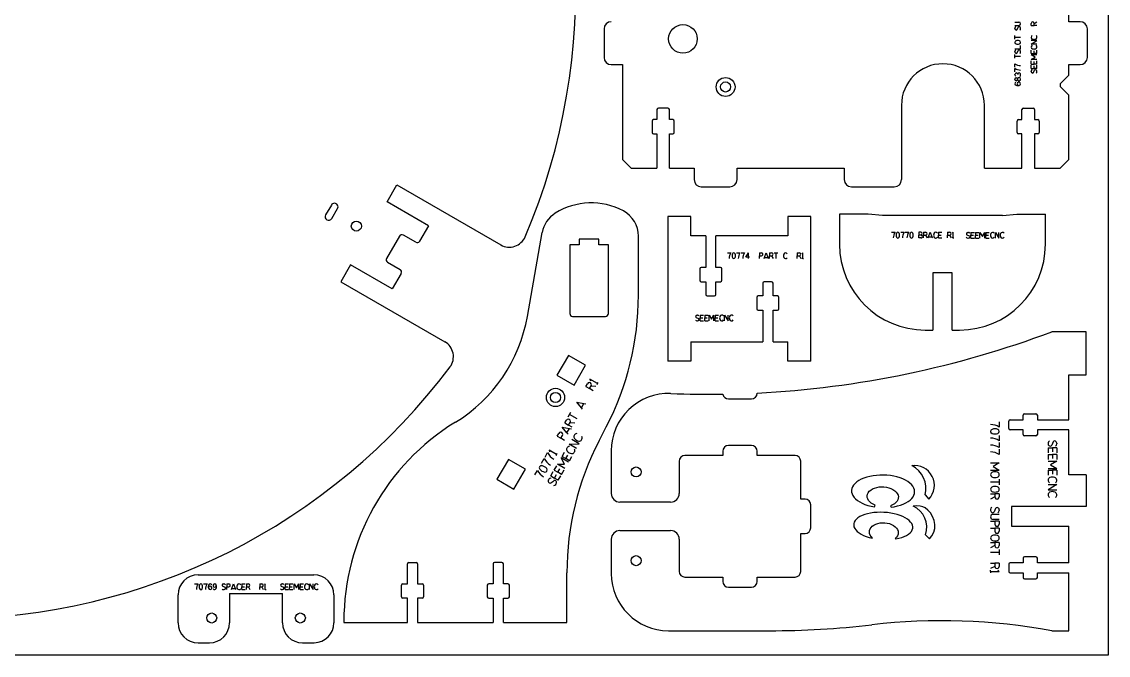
# Model space of a CAD drawing. Header units: inches. Extents: x -1316 to -504, y -366 to 91.
# Drawn here: x -883.6 to -503.7, y -366.4 to -145 of the extents above; entities that cross this region are included whole.
import ezdxf

# ---------------------------------------------------------------- set-up
doc = ezdxf.new("R2010")
doc.units = ezdxf.units.IN
doc.header["$MEASUREMENT"] = 0
doc.linetypes.add('Continuous2', pattern=[0])
for name, color, linetype in [('68368 Top Support Plate', 1, 'Continuous'), ('68377 TSlot Support', 1, 'Continuous'), ('EZStruder R1', 1, 'Continuous'), ('STOCK OUTLINE', 1, 'Continuous')]:
    doc.layers.add(name, color=color, linetype=linetype)

msp = doc.modelspace()

# ---------------------------------------------------------------- linework, layer by layer
at = {"layer": '68368 Top Support Plate', "color": 1, "linetype": 'Continuous2', "lineweight": -3, "true_color": 0xff0000}
for p, q in [((-755.83, -207.86), (-752.42, -201.96)), ((-752.42, -201.96), (-716.08, -222.94)), ((-741.32, -216.23), (-755.83, -207.86)), ((-741.32, -216.23), (-744.45, -221.65)), ((-751.51, -219.88), (-756.01, -227.67)), ((-745.81, -222.01), (-750.14, -219.51)), ((-768.58, -229.94), (-771.98, -235.84)), ((-754.07, -238.32), (-768.58, -229.94)), ((-755.64, -229.04), (-751.31, -231.54)), ((-750.95, -232.9), (-754.07, -238.32)), ((-771.98, -235.84), (-735.64, -256.82))]:
    msp.add_line(p, q, dxfattribs=at)
at = {"layer": '68368 Top Support Plate', "color": 5, "linetype": 'Continuous2', "lineweight": -3, "true_color": 0x0000ff}
for p, q in [((-775.32, -209.02), (-777.32, -212.48)), ((-775.15, -213.73), (-773.15, -210.27))]:
    msp.add_line(p, q, dxfattribs=at)
msp.add_circle((-766.58, -216.37), 1.77, dxfattribs=at)
at = {"layer": '68368 Top Support Plate', "color": 1, "linetype": 'Continuous2', "lineweight": -3, "true_color": 0xff0000}
for centre, radius, start, end in [((-909.86, -133.65), 220, 336.8597, 83.1403), ((-750.64, -220.38), 1, 60, 150), ((-713.08, -217.75), 6, 240, 336.8597), ((-745.31, -221.15), 1, 240, 330), ((-755.14, -228.17), 1, 150, 240), ((-751.81, -232.4), 1, 330, 60), ((-738.64, -262.02), 6, 323.1403, 60), ((-909.86, -133.65), 220, 216.8597, 323.1403)]:
    msp.add_arc(centre, radius, start, end, dxfattribs=at)
at = {"layer": '68368 Top Support Plate', "color": 5, "linetype": 'Continuous2', "lineweight": -3, "true_color": 0x0000ff}
for centre, start, end in [((-774.24, -209.64), 330, 150), ((-776.24, -213.11), 150, 330)]:
    msp.add_arc(centre, 1.25, start, end, dxfattribs=at)
at = {"layer": '68377 TSlot Support', "color": 1, "linetype": 'Continuous2', "lineweight": -3, "true_color": 0xff0000}
for p, q in [((-517.48, -144.95), (-517.48, -128.33)), ((-679.98, -147.45), (-679.98, -157.45)), ((-513.48, -144.95), (-517.48, -144.95)), ((-510.98, -157.45), (-510.98, -147.45)), ((-677.48, -159.95), (-673.48, -159.95)), ((-673.48, -159.95), (-673.48, -193.15)), ((-517.48, -163.62), (-517.48, -159.95)), ((-517.48, -159.95), (-513.48, -159.95)), ((-517.48, -163.62), (-520.48, -166.62)), ((-520.48, -166.62), (-520.48, -167.62)), ((-520.48, -167.62), (-517.48, -170.62)), ((-517.48, -193.15), (-517.48, -170.62)), ((-575.98, -174.15), (-575.98, -200.15)), ((-546.98, -196.15), (-546.98, -174.15)), ((-661.48, -175.65), (-661.48, -179.15)), ((-657.62, -175.15), (-660.98, -175.15)), ((-657.12, -179.15), (-657.12, -175.65)), ((-533.84, -179.15), (-533.84, -175.65)), ((-533.34, -175.15), (-529.98, -175.15)), ((-529.48, -175.65), (-529.48, -179.15)), ((-663.16, -179.65), (-663.16, -183.65)), ((-661.48, -179.15), (-662.66, -179.15)), ((-655.94, -179.15), (-657.12, -179.15)), ((-655.44, -183.65), (-655.44, -179.65)), ((-535.52, -183.65), (-535.52, -179.65)), ((-535.02, -179.15), (-533.84, -179.15)), ((-529.48, -179.15), (-528.3, -179.15)), ((-527.8, -179.65), (-527.8, -183.65)), ((-662.66, -184.15), (-661.48, -184.15)), ((-661.48, -184.15), (-661.48, -196.15)), ((-657.12, -196.15), (-657.12, -184.15)), ((-657.12, -184.15), (-655.94, -184.15)), ((-533.84, -184.15), (-535.02, -184.15)), ((-533.84, -196.15), (-533.84, -184.15)), ((-529.48, -184.15), (-529.48, -196.15)), ((-528.3, -184.15), (-529.48, -184.15)), ((-673.48, -193.15), (-670.48, -196.15)), ((-520.48, -196.15), (-517.48, -193.15)), ((-670.48, -196.15), (-661.48, -196.15)), ((-657.12, -196.15), (-648.48, -196.15)), ((-648.48, -196.15), (-648.48, -200.15)), ((-633.48, -196.15), (-595.98, -196.15)), ((-633.48, -200.15), (-633.48, -196.15)), ((-595.98, -196.15), (-595.98, -200.15)), ((-546.98, -196.15), (-533.84, -196.15)), ((-529.48, -196.15), (-520.48, -196.15)), ((-645.98, -202.65), (-635.98, -202.65)), ((-593.48, -202.65), (-578.48, -202.65))]:
    msp.add_line(p, q, dxfattribs=at)
at = {"layer": '68377 TSlot Support', "color": 3, "linetype": 'Continuous2', "lineweight": -3, "true_color": 0x00ff00}
for p, q in [((-536.32, -145.07), (-534.89, -145.07)), ((-536.32, -146.24), (-534.89, -146.24)), ((-536.32, -147.31), (-536.32, -147.15)), ((-535.48, -147.63), (-535.15, -146.85)), ((-534.32, -147.37), (-534.31, -147.17)), ((-530.6, -146.27), (-530.6, -145.54)), ((-530.6, -146.27), (-529.6, -146.27)), ((-529.6, -145.54), (-528.6, -145.04)), ((-529.6, -146.27), (-529.6, -145.54)), ((-528.6, -146.27), (-529.6, -146.27)), ((-536.32, -150.45), (-536.32, -149.81)), ((-536.32, -151.09), (-536.32, -150.45)), ((-534.32, -150.45), (-536.32, -150.45)), ((-528.6, -151.52), (-530.6, -151.52)), ((-530.6, -152.74), (-528.6, -151.52)), ((-536.32, -154.39), (-534.32, -154.39)), ((-536.32, -155.46), (-536.32, -155.3)), ((-535.48, -155.79), (-535.15, -155)), ((-534.32, -154.39), (-534.32, -153.22)), ((-534.32, -155.53), (-534.31, -155.32)), ((-528.6, -152.74), (-530.6, -152.74)), ((-530.6, -156.08), (-530.6, -154.9)), ((-529.6, -156.08), (-529.6, -155.16)), ((-528.6, -156.08), (-528.6, -154.9)), ((-536.32, -157.06), (-536.32, -156.42)), ((-536.32, -157.7), (-536.32, -157.06)), ((-534.32, -157.06), (-536.32, -157.06)), ((-530.6, -156.08), (-529.6, -156.08)), ((-528.6, -156.48), (-530.6, -156.48)), ((-529.19, -157.32), (-530.6, -156.48)), ((-530.6, -158.16), (-529.19, -157.32)), ((-528.6, -158.16), (-530.6, -158.16)), ((-530.6, -159.73), (-530.6, -158.56)), ((-528.6, -156.08), (-529.6, -156.08)), ((-529.6, -159.73), (-529.6, -158.82)), ((-528.6, -159.73), (-528.6, -158.56)), ((-536.32, -160.84), (-536.32, -159.64)), ((-536.32, -162.44), (-536.32, -161.24)), ((-535.32, -163.29), (-535.32, -163.43)), ((-530.61, -162.38), (-530.6, -162.22)), ((-530.6, -159.73), (-529.6, -159.73)), ((-530.6, -161.31), (-530.6, -160.13)), ((-530.6, -161.31), (-529.6, -161.31)), ((-529.77, -162.7), (-529.44, -161.92)), ((-528.6, -159.73), (-529.6, -159.73)), ((-529.6, -161.31), (-529.6, -160.39)), ((-528.6, -161.31), (-529.6, -161.31)), ((-528.6, -161.31), (-528.6, -160.13)), ((-528.6, -162.44), (-528.6, -162.24)), ((-536.32, -163.51), (-536.32, -163.44)), ((-536.32, -165.1), (-536.32, -164.97)), ((-535.39, -165.1), (-535.39, -164.97)), ((-534.32, -163.54), (-534.32, -163.41)), ((-534.32, -165.1), (-534.32, -164.97))]:
    msp.add_line(p, q, dxfattribs=at)
at = {"layer": '68377 TSlot Support', "color": 5, "linetype": 'Continuous2', "lineweight": -3, "true_color": 0x0000ff}
for centre, radius in [((-652.4, -150.94), 5), ((-637.48, -167.75), 1.77)]:
    msp.add_circle(centre, radius, dxfattribs=at)
at = {"layer": '68377 TSlot Support', "color": 3, "linetype": 'Continuous2', "lineweight": -3, "true_color": 0x00ff00}
msp.add_circle((-637.48, -167.75), 3.3, dxfattribs=at)
at = {"layer": '68377 TSlot Support', "color": 1, "linetype": 'Continuous2', "lineweight": -3, "true_color": 0xff0000}
for centre, radius, start, end in [((-677.48, -147.45), 2.5, 90, 180), ((-513.48, -147.45), 2.5, 0, 90), ((-677.48, -157.45), 2.5, 180, 270), ((-513.48, -157.45), 2.5, 270, 0), ((-561.48, -174.15), 14.5, 0, 180), ((-660.98, -175.65), 0.5, 90, 180), ((-657.62, -175.65), 0.5, 0, 90), ((-533.34, -175.65), 0.5, 90, 180), ((-529.98, -175.65), 0.5, 360, 90), ((-662.66, -179.65), 0.5, 90, 180), ((-655.94, -179.65), 0.5, 360, 90), ((-535.02, -179.65), 0.5, 90, 180), ((-528.3, -179.65), 0.5, 360, 90), ((-662.66, -183.65), 0.5, 180, 270), ((-655.94, -183.65), 0.5, 270, 360), ((-535.02, -183.65), 0.5, 180, 270), ((-528.3, -183.65), 0.5, 270, 0), ((-645.98, -200.15), 2.5, 180, 270), ((-635.98, -200.15), 2.5, 270, 360), ((-593.48, -200.15), 2.5, 180, 270), ((-578.48, -200.15), 2.5, 270, 0)]:
    msp.add_arc(centre, radius, start, end, dxfattribs=at)
at = {"layer": '68377 TSlot Support', "color": 3, "linetype": 'Continuous2', "lineweight": -3, "true_color": 0x00ff00}
for centre, radius, start, end in [((-535.74, -147.16), 0.577, 120.522, 179.2985), ((-535.79, -147.32), 0.526, 179.2985, 267.3507), ((-535.85, -147.42), 0.43, 275.1823, 329.3448), ((-534.78, -147.07), 0.43, 95.1822, 149.3448), ((-534.89, -145.65), 0.586, 270, 90), ((-534.84, -147.16), 0.526, 359.4411, 87.3507), ((-534.89, -147.37), 0.577, 300.522, 359.4411), ((-530.1, -145.54), 0.5, 359.9912, 180), ((-535.72, -152.15), 0.595, 105.902, 254.098), ((-535.32, -153.27), 1.78, 71.2941, 108.7059), ((-534.91, -152.15), 0.595, 285.902, 74.098), ((-529.87, -150.35), 0.735, 125.68, 245.6132), ((-529.6, -149.33), 1.78, 251.2941, 288.7059), ((-529.34, -150.35), 0.735, 294.3868, 54.32), ((-535.74, -155.31), 0.577, 120.522, 179.2985), ((-535.79, -155.47), 0.526, 179.2985, 267.3507), ((-535.32, -151.04), 1.78, 251.2941, 288.7059), ((-534.78, -155.22), 0.43, 95.1822, 149.3448), ((-534.84, -155.32), 0.526, 359.4411, 87.3507), ((-534.89, -155.52), 0.577, 300.522, 359.4411), ((-529.87, -153.74), 0.735, 125.68, 245.6132), ((-529.6, -152.72), 1.78, 251.2941, 288.7059), ((-529.34, -153.74), 0.735, 294.3868, 54.32), ((-535.85, -155.57), 0.43, 275.1823, 329.3448), ((-534.31, -156.6), 3.63, 236.6069, 269.9947), ((-534.31, -158.2), 3.63, 236.6069, 269.9947), ((-535.68, -163.44), 0.631, 138.8141, 179.9999), ((-535.82, -163.32), 0.457, 90, 138.8141), ((-535.82, -163.37), 0.504, 9.0881, 90), ((-534.82, -163.34), 0.504, 90, 174.185), ((-534.82, -163.3), 0.457, 41.1859, 90), ((-534.95, -163.41), 0.631, 0.0001, 41.1859), ((-530.08, -162.39), 0.526, 179.2985, 267.3507), ((-530.03, -162.22), 0.577, 120.522, 179.2985), ((-530.14, -162.48), 0.43, 275.1823, 329.3448), ((-529.07, -162.14), 0.43, 95.1822, 149.3448), ((-529.13, -162.23), 0.526, 359.4411, 87.3507), ((-529.18, -162.44), 0.577, 300.522, 359.4411), ((-535.74, -163.51), 0.577, 179.9999, 239.7068), ((-535.85, -164.97), 0.464, 90, 180), ((-535.85, -165.1), 0.464, 180, 207.5491), ((-535.73, -166.6), 0.595, 119.3075, 252.098), ((-535.85, -165.1), 0.464, 207.5491, 0), ((-535.85, -164.97), 0.464, 0, 90), ((-534.91, -166.63), 0.594, 72.2661, 283.7339), ((-534.85, -164.97), 0.536, 90, 180), ((-534.85, -165.1), 0.536, 180, 304.6857), ((-534.85, -164.97), 0.536, 360, 90), ((-534.91, -166.63), 0.595, 283.902, 72.098), ((-534.89, -163.54), 0.577, 300.2932, 0.0001), ((-534.85, -165.1), 0.536, 304.6857, 360), ((-535.28, -165.5), 1.78, 249.2941, 286.7059)]:
    msp.add_arc(centre, radius, start, end, dxfattribs=at)
at = {"layer": 'EZStruder R1', "color": 1, "linetype": 'Continuous2', "lineweight": -3, "true_color": 0xff0000}
for p, q in [((-587.65, -212.22), (-597.65, -212.22)), ((-597.65, -212.22), (-597.65, -222.72)), ((-582.65, -212.72), (-587.65, -212.22)), ((-540.65, -212.72), (-582.65, -212.72)), ((-540.65, -212.72), (-535.65, -212.22)), ((-535.65, -212.22), (-525.65, -212.22)), ((-525.65, -222.72), (-525.65, -212.22)), ((-657.67, -213.01), (-657.67, -263.61)), ((-649.67, -213.01), (-657.67, -213.01)), ((-649.67, -219.81), (-649.67, -213.01)), ((-615.67, -213.01), (-615.67, -219.81)), ((-607.67, -213.01), (-615.67, -213.01)), ((-607.67, -263.61), (-607.67, -213.01)), ((-706.77, -247.94), (-701.6, -218.63)), ((-667.95, -240.54), (-667.95, -219.9)), ((-644.44, -219.81), (-649.67, -219.81)), ((-644.44, -219.81), (-644.44, -230.81)), ((-640.89, -230.81), (-640.89, -219.81)), ((-615.67, -219.81), (-640.89, -219.81)), ((-646.53, -231.31), (-646.53, -235.31)), ((-644.44, -230.81), (-646.03, -230.81)), ((-639.31, -230.81), (-640.89, -230.81)), ((-638.81, -235.31), (-638.81, -231.31)), ((-558.22, -232.72), (-565.07, -232.72)), ((-565.07, -232.72), (-565.07, -252.72)), ((-558.22, -252.72), (-558.22, -232.72)), ((-646.03, -235.81), (-644.44, -235.81)), ((-644.44, -235.81), (-644.44, -240.31)), ((-640.89, -240.31), (-640.89, -235.81)), ((-640.89, -235.81), (-639.31, -235.81)), ((-624.44, -236.31), (-624.44, -240.81)), ((-621.39, -235.81), (-623.94, -235.81)), ((-620.89, -240.81), (-620.89, -236.31)), ((-643.94, -240.81), (-641.39, -240.81)), ((-626.53, -241.31), (-626.53, -245.31)), ((-624.44, -240.81), (-626.03, -240.81)), ((-619.31, -240.81), (-620.89, -240.81)), ((-618.81, -245.31), (-618.81, -241.31)), ((-626.03, -245.81), (-624.44, -245.81)), ((-624.44, -245.81), (-624.44, -256.81)), ((-620.89, -256.81), (-620.89, -245.81)), ((-620.89, -245.81), (-619.31, -245.81)), ((-567.65, -252.72), (-565.07, -252.72)), ((-558.22, -252.72), (-555.65, -252.72)), ((-511.45, -253.32), (-523.45, -253.32)), ((-511.45, -268.32), (-511.45, -253.32)), ((-649.67, -256.81), (-624.44, -256.81)), ((-649.67, -256.81), (-649.67, -263.61)), ((-620.89, -256.81), (-615.67, -256.81)), ((-615.67, -263.61), (-615.67, -256.81)), ((-649.67, -263.61), (-657.67, -263.61)), ((-607.67, -263.61), (-615.67, -263.61)), ((-517.45, -268.32), (-511.45, -268.32)), ((-517.45, -284.04), (-517.45, -268.32)), ((-636.45, -276.81), (-628.45, -276.81)), ((-626.45, -274.81), (-626.45, -274.72)), ((-538.45, -287.09), (-538.45, -284.54)), ((-537.95, -284.04), (-533.45, -284.04)), ((-533.45, -284.04), (-533.45, -282.46)), ((-532.95, -281.96), (-528.95, -281.96)), ((-528.45, -282.46), (-528.45, -284.04)), ((-528.45, -284.04), (-517.45, -284.04)), ((-681.71, -291.47), (-679.18, -286.6)), ((-533.45, -287.59), (-537.95, -287.59)), ((-533.45, -289.18), (-533.45, -287.59)), ((-528.45, -287.59), (-528.45, -289.18)), ((-517.45, -287.59), (-528.45, -287.59)), ((-517.45, -303.32), (-517.45, -287.59)), ((-528.95, -289.68), (-532.95, -289.68)), ((-677.45, -294.89), (-677.45, -309.82)), ((-638.45, -295.07), (-638.45, -296.57)), ((-628.45, -293.07), (-636.45, -293.07)), ((-626.45, -296.57), (-626.45, -295.07)), ((-653.7, -298.57), (-653.7, -309.82)), ((-638.45, -296.57), (-651.7, -296.57)), ((-613.2, -296.57), (-626.45, -296.57)), ((-611.2, -311.82), (-611.2, -298.57)), ((-511.45, -303.32), (-517.45, -303.32)), ((-511.45, -303.32), (-511.45, -314.37)), ((-656.7, -312.82), (-674.45, -312.82)), ((-609.7, -311.82), (-611.2, -311.82)), ((-607.7, -321.82), (-607.7, -313.82)), ((-511.45, -314.37), (-537.45, -314.37)), ((-537.45, -314.37), (-537.45, -321.27)), ((-674.45, -322.82), (-656.7, -322.82)), ((-537.45, -321.27), (-517.45, -321.27)), ((-517.45, -334.04), (-517.45, -321.27)), ((-677.45, -325.82), (-677.45, -337.82)), ((-653.7, -325.82), (-653.7, -337.07)), ((-611.2, -337.07), (-611.2, -323.82)), ((-611.2, -323.82), (-609.7, -323.82)), ((-748.22, -333.94), (-745.67, -333.94)), ((-715.67, -333.94), (-718.22, -333.94)), ((-533.45, -334.04), (-537.95, -334.04)), ((-533.45, -332.46), (-533.45, -334.04)), ((-528.95, -331.96), (-532.95, -331.96)), ((-528.45, -334.04), (-528.45, -332.46)), ((-517.45, -334.04), (-528.45, -334.04)), ((-748.72, -341.44), (-748.72, -334.44)), ((-745.17, -334.44), (-745.17, -341.44)), ((-718.72, -334.44), (-718.72, -341.44)), ((-715.17, -341.44), (-715.17, -334.44)), ((-692.95, -354.94), (-692.95, -337.52)), ((-538.45, -334.54), (-538.45, -337.09)), ((-537.95, -337.59), (-533.45, -337.59)), ((-533.45, -337.59), (-533.45, -339.18)), ((-528.45, -339.18), (-528.45, -337.59)), ((-528.45, -337.59), (-517.45, -337.59)), ((-517.45, -357.82), (-517.45, -337.59)), ((-821.92, -338.29), (-781.42, -338.29)), ((-750.31, -341.44), (-748.72, -341.44)), ((-745.17, -341.44), (-743.59, -341.44)), ((-718.72, -341.44), (-720.31, -341.44)), ((-713.59, -341.44), (-715.17, -341.44)), ((-651.7, -339.07), (-638.45, -339.07)), ((-638.45, -339.07), (-638.45, -340.57)), ((-626.45, -340.57), (-626.45, -339.07)), ((-626.45, -339.07), (-613.2, -339.07)), ((-532.95, -339.68), (-528.95, -339.68)), ((-828.92, -355.04), (-828.92, -345.29)), ((-810.92, -344.79), (-792.42, -344.79)), ((-810.92, -344.79), (-810.92, -355.04)), ((-792.42, -355.04), (-792.42, -344.79)), ((-774.42, -345.29), (-774.42, -355.03)), ((-750.81, -345.94), (-750.81, -341.94)), ((-743.09, -341.94), (-743.09, -345.94)), ((-720.81, -341.94), (-720.81, -345.94)), ((-713.09, -345.94), (-713.09, -341.94)), ((-636.45, -342.57), (-628.45, -342.57)), ((-748.72, -346.44), (-750.31, -346.44)), ((-748.72, -354.94), (-748.72, -346.44)), ((-745.17, -346.44), (-745.17, -354.94)), ((-743.59, -346.44), (-745.17, -346.44)), ((-720.31, -346.44), (-718.72, -346.44)), ((-718.72, -346.44), (-718.72, -354.94)), ((-715.17, -354.94), (-715.17, -346.44)), ((-715.17, -346.44), (-713.59, -346.44)), ((-770.95, -354.61), (-770.95, -354.94)), ((-770.95, -354.94), (-748.72, -354.94)), ((-745.17, -354.94), (-718.72, -354.94)), ((-715.17, -354.94), (-692.95, -354.94)), ((-657.45, -357.82), (-622.21, -357.82)), ((-523.45, -357.82), (-517.45, -357.82)), ((-821.92, -362.04), (-817.92, -362.04)), ((-785.42, -362.04), (-781.67, -362.04))]:
    msp.add_line(p, q, dxfattribs=at)
at = {"layer": 'EZStruder R1', "color": 3, "linetype": 'Continuous2', "lineweight": -3, "true_color": 0x00ff00}
for p, q in [((-579.43, -218.54), (-578.23, -218.54)), ((-576.26, -218.54), (-575.06, -218.54)), ((-574.66, -218.54), (-573.46, -218.54)), ((-569.95, -218.54), (-569.95, -219.54)), ((-569.25, -218.54), (-569.95, -218.54)), ((-569.95, -220.54), (-569.95, -219.54)), ((-569.2, -219.54), (-569.95, -219.54)), ((-568.27, -218.54), (-567.54, -218.54)), ((-568.27, -218.54), (-568.27, -219.54)), ((-568.27, -219.54), (-567.54, -219.54)), ((-568.27, -220.54), (-568.27, -219.54)), ((-567.54, -219.54), (-567.04, -220.54)), ((-566.64, -220.54), (-566.48, -220.11)), ((-566.48, -220.11), (-565.89, -218.54)), ((-566.48, -220.11), (-565.31, -220.11)), ((-565.89, -218.54), (-565.31, -220.11)), ((-565.31, -220.11), (-565.14, -220.54)), ((-562.98, -218.54), (-561.81, -218.54)), ((-562.98, -218.54), (-562.98, -219.54)), ((-562.98, -219.54), (-562.07, -219.54)), ((-562.98, -220.54), (-562.98, -219.54)), ((-559.87, -218.54), (-559.14, -218.54)), ((-559.87, -218.54), (-559.87, -219.54)), ((-559.87, -219.54), (-559.14, -219.54)), ((-559.87, -220.54), (-559.87, -219.54)), ((-559.14, -219.54), (-558.64, -220.54)), ((-557.96, -218.54), (-558.24, -218.83)), ((-557.96, -220.54), (-557.96, -218.54)), ((-553.07, -219.41), (-552.29, -219.75)), ((-552.75, -218.58), (-552.59, -218.58)), ((-551.68, -218.58), (-550.5, -218.58)), ((-551.68, -218.58), (-551.68, -219.58)), ((-551.68, -219.58), (-550.76, -219.58)), ((-551.68, -220.58), (-551.68, -219.58)), ((-550.1, -218.58), (-548.93, -218.58)), ((-550.1, -218.58), (-550.1, -219.58)), ((-550.1, -219.58), (-549.19, -219.58)), ((-550.1, -220.58), (-550.1, -219.58)), ((-548.53, -220.58), (-548.53, -218.58)), ((-548.53, -218.58), (-547.69, -220)), ((-547.69, -220), (-546.84, -218.58)), ((-546.84, -220.58), (-546.84, -218.58)), ((-546.44, -218.58), (-545.27, -218.58)), ((-546.44, -218.58), (-546.44, -219.58)), ((-546.44, -219.58), (-545.53, -219.58)), ((-546.44, -220.58), (-546.44, -219.58)), ((-543.11, -220.58), (-543.11, -218.58)), ((-543.11, -218.58), (-541.88, -220.58)), ((-541.88, -220.58), (-541.88, -218.58)), ((-569.17, -220.54), (-569.95, -220.54)), ((-562.98, -220.54), (-561.81, -220.54)), ((-557.96, -220.54), (-558.24, -220.54)), ((-557.96, -220.54), (-557.67, -220.54)), ((-552.81, -220.58), (-552.61, -220.58)), ((-551.68, -220.58), (-550.5, -220.58)), ((-550.1, -220.58), (-548.93, -220.58)), ((-546.44, -220.58), (-545.27, -220.58)), ((-636.81, -225.73), (-635.61, -225.73)), ((-633.64, -225.73), (-632.44, -225.73)), ((-632.04, -225.73), (-630.84, -225.73)), ((-630.44, -227.26), (-629.41, -225.73)), ((-629.11, -227.26), (-630.44, -227.26)), ((-629.41, -227.73), (-629.41, -225.73)), ((-625.63, -225.73), (-624.9, -225.73)), ((-625.63, -225.73), (-625.63, -226.73)), ((-625.63, -226.73), (-624.9, -226.73)), ((-625.63, -227.73), (-625.63, -226.73)), ((-624, -227.73), (-623.84, -227.3)), ((-623.84, -227.3), (-623.25, -225.73)), ((-623.84, -227.3), (-622.66, -227.3)), ((-623.25, -225.73), (-622.66, -227.3)), ((-622.66, -227.3), (-622.5, -227.73)), ((-622.1, -225.73), (-621.38, -225.73)), ((-622.1, -225.73), (-622.1, -226.73)), ((-622.1, -226.73), (-621.38, -226.73)), ((-622.1, -227.73), (-622.1, -226.73)), ((-621.38, -226.73), (-620.88, -227.73)), ((-620.48, -225.73), (-619.84, -225.73)), ((-619.84, -227.73), (-619.84, -225.73)), ((-619.84, -225.73), (-619.2, -225.73)), ((-612.41, -225.73), (-611.68, -225.73)), ((-612.41, -225.73), (-612.41, -226.73)), ((-612.41, -226.73), (-611.68, -226.73)), ((-612.41, -227.73), (-612.41, -226.73)), ((-611.68, -226.73), (-611.18, -227.73)), ((-610.5, -225.73), (-610.78, -226.02)), ((-610.5, -227.73), (-610.78, -227.73)), ((-610.5, -227.73), (-610.5, -225.73)), ((-610.5, -227.73), (-610.21, -227.73)), ((-647.76, -248.33), (-646.97, -248.67)), ((-647.5, -249.5), (-647.29, -249.5)), ((-647.44, -247.5), (-647.27, -247.5)), ((-646.36, -247.5), (-645.19, -247.5)), ((-646.36, -247.5), (-646.36, -248.5)), ((-646.36, -248.5), (-645.45, -248.5)), ((-646.36, -249.5), (-646.36, -248.5)), ((-646.36, -249.5), (-645.19, -249.5)), ((-644.79, -247.5), (-643.62, -247.5)), ((-644.79, -247.5), (-644.79, -248.5)), ((-644.79, -248.5), (-643.87, -248.5)), ((-644.79, -249.5), (-644.79, -248.5)), ((-644.79, -249.5), (-643.62, -249.5)), ((-643.22, -249.5), (-643.22, -247.5)), ((-643.22, -247.5), (-642.37, -248.92)), ((-642.37, -248.92), (-641.53, -247.5)), ((-641.53, -249.5), (-641.53, -247.5)), ((-641.13, -247.5), (-639.96, -247.5)), ((-641.13, -247.5), (-641.13, -248.5)), ((-641.13, -248.5), (-640.22, -248.5)), ((-641.13, -249.5), (-641.13, -248.5)), ((-641.13, -249.5), (-639.96, -249.5)), ((-637.8, -249.5), (-637.8, -247.5)), ((-637.8, -247.5), (-636.57, -249.5)), ((-636.57, -249.5), (-636.57, -247.5)), ((-686.33, -272.42), (-685.79, -271.48)), ((-686.33, -272.42), (-685.03, -273.17)), ((-685.03, -273.17), (-684.49, -272.23)), ((-683.73, -273.92), (-685.03, -273.17)), ((-682.3, -271.44), (-684.9, -269.94)), ((-684.9, -269.94), (-684.74, -270.52)), ((-684.49, -272.23), (-682.81, -272.33)), ((-682.3, -271.44), (-682.51, -271.81)), ((-682.3, -271.44), (-682.08, -271.07)), ((-689.51, -277.92), (-687.02, -278.34)), ((-687.91, -279.87), (-689.51, -277.92)), ((-687.91, -279.87), (-687.02, -278.34)), ((-687.47, -280.4), (-687.91, -279.87)), ((-687.02, -278.34), (-686.35, -278.45)), ((-693.7, -285.19), (-693.16, -284.25)), ((-692.49, -283.08), (-692.01, -282.25)), ((-692.01, -282.25), (-691.53, -281.42)), ((-689.41, -283.75), (-692.01, -282.25)), ((-541.81, -284.84), (-541.81, -286.64)), ((-694.57, -286.69), (-692.08, -287.1)), ((-692.97, -288.63), (-694.57, -286.69)), ((-693.7, -285.19), (-692.41, -285.94)), ((-692.97, -288.63), (-692.08, -287.1)), ((-692.53, -289.16), (-692.97, -288.63)), ((-692.41, -285.94), (-691.86, -285)), ((-691.11, -286.69), (-692.41, -285.94)), ((-692.08, -287.1), (-691.41, -287.21)), ((-691.86, -285), (-690.19, -285.1)), ((-696.35, -289.78), (-695.8, -288.83)), ((-696.35, -289.78), (-695.05, -290.53)), ((-695.05, -290.53), (-694.51, -289.58)), ((-693.75, -291.28), (-695.05, -290.53)), ((-692.16, -292.56), (-688.65, -292.47)), ((-688.65, -292.47), (-691.24, -290.97)), ((-541.81, -289.6), (-541.81, -291.4)), ((-541.81, -292), (-541.81, -293.8)), ((-524.7, -292.18), (-524.7, -292.49)), ((-522.94, -291.79), (-523.45, -292.97)), ((-521.69, -292.28), (-521.7, -292.52)), ((-700.59, -297.12), (-699.69, -295.56)), ((-696.58, -296.17), (-699.18, -294.67)), ((-699.18, -294.67), (-699.02, -295.26)), ((-696.58, -296.17), (-696.79, -296.55)), ((-696.58, -296.17), (-696.37, -295.8)), ((-694.66, -296.89), (-693.78, -295.37)), ((-689.57, -294.06), (-692.16, -292.56)), ((-541.81, -294.4), (-541.81, -296.2)), ((-524.7, -293.89), (-524.7, -295.65)), ((-524.7, -293.89), (-523.2, -293.89)), ((-524.7, -296.25), (-524.7, -298)), ((-524.7, -296.25), (-523.2, -296.25)), ((-523.2, -293.89), (-523.2, -295.26)), ((-521.7, -293.89), (-523.2, -293.89)), ((-523.2, -296.25), (-523.2, -297.62)), ((-521.7, -296.25), (-523.2, -296.25)), ((-521.7, -293.89), (-521.7, -295.65)), ((-521.7, -296.25), (-521.7, -298)), ((-701.79, -299.2), (-700.89, -297.64)), ((-697.41, -301.65), (-696.53, -300.12)), ((-696.23, -299.6), (-693.76, -299.57)), ((-693.63, -301.1), (-696.23, -299.6)), ((-692.37, -298.91), (-694.96, -297.41)), ((-693.76, -299.57), (-694.96, -297.41)), ((-694.66, -296.89), (-693.37, -297.64)), ((-693.37, -297.64), (-692.68, -296.45)), ((-692.07, -298.39), (-693.37, -297.64)), ((-692.07, -298.39), (-691.19, -296.87)), ((-544.81, -299.11), (-541.81, -299.11)), ((-541.81, -299.11), (-543.93, -300.38)), ((-524.7, -298.6), (-521.7, -298.6)), ((-521.7, -298.6), (-523.82, -299.87)), ((-523.82, -299.87), (-521.7, -301.13)), ((-704.17, -303.32), (-703.27, -301.76)), ((-698.59, -303.69), (-697.71, -302.17)), ((-698.59, -303.69), (-697.29, -304.44)), ((-697.41, -301.65), (-696.11, -302.4)), ((-697.29, -304.44), (-696.6, -303.25)), ((-696.11, -302.4), (-695.42, -301.21)), ((-694.81, -303.15), (-696.11, -302.4)), ((-695.99, -305.19), (-695.11, -303.67)), ((-694.81, -303.15), (-693.93, -301.62)), ((-544.81, -301.64), (-541.81, -301.64)), ((-543.93, -300.38), (-541.81, -301.64)), ((-524.7, -301.13), (-521.7, -301.13)), ((-524.7, -301.73), (-524.7, -303.49)), ((-524.7, -301.73), (-523.2, -301.73)), ((-523.2, -301.73), (-523.2, -303.11)), ((-521.7, -301.73), (-523.2, -301.73)), ((-521.7, -301.73), (-521.7, -303.49)), ((-699.4, -305.08), (-699.27, -304.87)), ((-698.56, -306.13), (-697.53, -305.36)), ((-695.99, -305.19), (-697.29, -304.44)), ((-696.84, -306.66), (-696.69, -306.4)), ((-544.81, -305.8), (-541.81, -305.8)), ((-541.81, -304.84), (-541.81, -305.8)), ((-541.81, -305.8), (-541.81, -306.76)), ((-524.7, -306.73), (-521.7, -306.73)), ((-521.7, -306.73), (-524.7, -308.57)), ((-544.81, -309.96), (-543.31, -309.96)), ((-543.31, -311.04), (-544.81, -311.79)), ((-543.31, -309.96), (-543.31, -311.04)), ((-541.81, -309.96), (-543.31, -309.96)), ((-541.81, -309.96), (-541.81, -311.04)), ((-524.7, -308.57), (-521.7, -308.57)), ((-543.06, -315.05), (-543.56, -316.23)), ((-544.81, -315.44), (-544.81, -315.75)), ((-541.81, -317.15), (-543.95, -317.15)), ((-541.81, -318.9), (-543.95, -318.9)), ((-541.81, -315.54), (-541.81, -315.78)), ((-544.81, -319.5), (-543.31, -319.5)), ((-544.81, -321.94), (-543.31, -321.94)), ((-543.31, -319.5), (-543.31, -320.59)), ((-541.81, -319.5), (-543.31, -319.5)), ((-543.31, -321.94), (-543.31, -323.03)), ((-541.81, -321.94), (-543.31, -321.94)), ((-541.81, -319.5), (-541.81, -320.59)), ((-541.81, -321.94), (-541.81, -323.03)), ((-544.81, -326.98), (-543.31, -326.98)), ((-543.31, -328.07), (-544.81, -328.82)), ((-544.81, -330.38), (-541.81, -330.38)), ((-543.31, -326.98), (-543.31, -328.07)), ((-541.81, -326.98), (-543.31, -326.98)), ((-541.81, -326.98), (-541.81, -328.07)), ((-541.81, -329.42), (-541.81, -330.38)), ((-541.81, -330.38), (-541.81, -331.34)), ((-544.81, -334.25), (-543.31, -334.25)), ((-543.31, -334.25), (-543.31, -335.34)), ((-541.81, -334.25), (-543.31, -334.25)), ((-541.81, -334.25), (-541.81, -335.34)), ((-543.31, -335.34), (-544.81, -336.09)), ((-544.81, -337.12), (-544.81, -336.69)), ((-544.81, -337.12), (-541.81, -337.12)), ((-544.81, -337.12), (-544.81, -337.55)), ((-541.81, -337.12), (-542.24, -336.69)), ((-823.14, -341.43), (-821.94, -341.43)), ((-819.97, -341.43), (-818.77, -341.43)), ((-812.98, -341.43), (-812.82, -341.43)), ((-811.91, -341.43), (-811.18, -341.43)), ((-811.91, -341.43), (-811.91, -342.43)), ((-810.12, -343), (-809.53, -341.43)), ((-809.53, -341.43), (-808.94, -343)), ((-806.62, -341.43), (-805.45, -341.43)), ((-806.62, -341.43), (-806.62, -342.43)), ((-805.05, -341.43), (-804.32, -341.43)), ((-805.05, -341.43), (-805.05, -342.43)), ((-800.34, -341.43), (-799.61, -341.43)), ((-800.34, -341.43), (-800.34, -342.43)), ((-798.42, -341.43), (-798.71, -341.72)), ((-798.42, -343.43), (-798.42, -341.43)), ((-792.56, -341.43), (-792.39, -341.43)), ((-791.48, -341.43), (-790.31, -341.43)), ((-791.48, -341.43), (-791.48, -342.43)), ((-789.91, -341.43), (-788.74, -341.43)), ((-789.91, -341.43), (-789.91, -342.43)), ((-788.34, -343.43), (-788.34, -341.43)), ((-788.34, -341.43), (-787.5, -342.85)), ((-787.5, -342.85), (-786.65, -341.43)), ((-786.65, -343.43), (-786.65, -341.43)), ((-786.25, -341.43), (-785.08, -341.43)), ((-786.25, -341.43), (-786.25, -342.43)), ((-782.92, -343.43), (-782.92, -341.43)), ((-782.92, -341.43), (-781.69, -343.43)), ((-781.69, -343.43), (-781.69, -341.43)), ((-813.3, -342.26), (-812.52, -342.6)), ((-813.04, -343.43), (-812.84, -343.43)), ((-811.91, -342.43), (-811.18, -342.43)), ((-811.91, -343.43), (-811.91, -342.43)), ((-810.28, -343.43), (-810.12, -343)), ((-810.12, -343), (-808.94, -343)), ((-808.94, -343), (-808.78, -343.43)), ((-806.62, -342.43), (-805.7, -342.43)), ((-806.62, -343.43), (-806.62, -342.43)), ((-806.62, -343.43), (-805.45, -343.43)), ((-805.05, -342.43), (-804.32, -342.43)), ((-805.05, -343.43), (-805.05, -342.43)), ((-804.32, -342.43), (-803.82, -343.43)), ((-800.34, -342.43), (-799.61, -342.43)), ((-800.34, -343.43), (-800.34, -342.43)), ((-799.61, -342.43), (-799.11, -343.43)), ((-798.42, -343.43), (-798.71, -343.43)), ((-798.42, -343.43), (-798.14, -343.43)), ((-792.88, -342.26), (-792.09, -342.6)), ((-792.62, -343.43), (-792.42, -343.43)), ((-791.48, -342.43), (-790.57, -342.43)), ((-791.48, -343.43), (-791.48, -342.43)), ((-791.48, -343.43), (-790.31, -343.43)), ((-789.91, -342.43), (-789, -342.43)), ((-789.91, -343.43), (-789.91, -342.43)), ((-789.91, -343.43), (-788.74, -343.43)), ((-786.25, -342.43), (-785.34, -342.43)), ((-786.25, -343.43), (-786.25, -342.43)), ((-786.25, -343.43), (-785.08, -343.43))]:
    msp.add_line(p, q, dxfattribs=at)
at = {"layer": 'EZStruder R1', "color": 5, "linetype": 'Continuous2', "lineweight": -3, "true_color": 0x0000ff}
for p, q in [((-688.65, -222.94), (-691.95, -222.94)), ((-691.95, -222.94), (-691.95, -246.94)), ((-681.75, -220.94), (-688.65, -220.94)), ((-688.65, -220.94), (-688.65, -222.94)), ((-681.75, -222.94), (-681.75, -220.94)), ((-678.45, -222.94), (-681.75, -222.94)), ((-678.45, -246.94), (-678.45, -222.94)), ((-690.95, -247.94), (-679.45, -247.94)), ((-692.43, -261.56), (-696.43, -268.49)), ((-686.46, -265.01), (-692.43, -261.56)), ((-690.46, -271.94), (-686.46, -265.01)), ((-696.43, -268.49), (-690.46, -271.94)), ((-713.43, -297.94), (-717.43, -304.87)), ((-707.46, -301.39), (-713.43, -297.94)), ((-711.46, -308.32), (-707.46, -301.39)), ((-587.02, -303.86), (-588.1, -304.14)), ((-585.88, -303.64), (-587.02, -303.86)), ((-584.7, -303.5), (-585.88, -303.64)), ((-583.49, -303.42), (-584.7, -303.5)), ((-582.27, -303.41), (-583.49, -303.42)), ((-581.06, -303.47), (-582.27, -303.41)), ((-579.86, -303.59), (-581.06, -303.47)), ((-578.68, -303.79), (-579.86, -303.59)), ((-577.56, -304.05), (-578.68, -303.79)), ((-717.43, -304.87), (-711.46, -308.32)), ((-593.1, -307.5), (-593.34, -308.11)), ((-592.72, -306.91), (-593.1, -307.5)), ((-592.22, -306.34), (-592.72, -306.91)), ((-591.6, -305.81), (-592.22, -306.34)), ((-590.87, -305.31), (-591.6, -305.81)), ((-590.04, -304.87), (-590.87, -305.31)), ((-589.11, -304.47), (-590.04, -304.87)), ((-588.1, -304.14), (-589.11, -304.47)), ((-585.42, -307.94), (-584.65, -307.7)), ((-584.65, -307.7), (-583.83, -307.55)), ((-583.83, -307.55), (-582.97, -307.49)), ((-582.97, -307.49), (-582.11, -307.51)), ((-582.11, -307.51), (-581.25, -307.62)), ((-581.25, -307.62), (-580.42, -307.82)), ((-576.49, -304.37), (-577.56, -304.05)), ((-575.5, -304.75), (-576.49, -304.37)), ((-574.59, -305.18), (-575.5, -304.75)), ((-573.78, -305.66), (-574.59, -305.18)), ((-573.07, -306.18), (-573.78, -305.66)), ((-572.48, -306.74), (-573.07, -306.18)), ((-572.01, -307.32), (-572.48, -306.74)), ((-571.66, -307.93), (-572.01, -307.32)), ((-593.34, -308.11), (-593.45, -308.73)), ((-593.45, -308.73), (-593.43, -309.36)), ((-593.43, -309.36), (-593.27, -309.99)), ((-593.27, -309.99), (-592.98, -310.6)), ((-592.98, -310.6), (-592.56, -311.2)), ((-592.56, -311.2), (-592.01, -311.76)), ((-587.97, -310.63), (-587.85, -310.08)), ((-587.95, -311.19), (-587.97, -310.63)), ((-587.79, -311.74), (-587.95, -311.19)), ((-587.85, -310.08), (-587.6, -309.56)), ((-587.6, -309.56), (-587.22, -309.07)), ((-587.22, -309.07), (-586.72, -308.63)), ((-586.72, -308.63), (-586.12, -308.25)), ((-586.12, -308.25), (-585.42, -307.94)), ((-580.42, -307.82), (-579.65, -308.1)), ((-579.65, -308.1), (-578.95, -308.45)), ((-578.95, -308.45), (-578.34, -308.86)), ((-578.34, -308.86), (-577.83, -309.33)), ((-577.83, -309.33), (-577.45, -309.84)), ((-577.45, -309.84), (-577.19, -310.38)), ((-577.08, -311.49), (-577.23, -312.04)), ((-577.19, -310.38), (-577.06, -310.94)), ((-577.06, -310.94), (-577.08, -311.49)), ((-572.39, -311.6), (-571.94, -311.03)), ((-571.94, -311.03), (-571.61, -310.43)), ((-571.45, -308.55), (-571.66, -307.93)), ((-571.61, -310.43), (-571.42, -309.81)), ((-571.37, -309.18), (-571.45, -308.55)), ((-571.42, -309.81), (-571.37, -309.18)), ((-567.75, -310.34), (-566.46, -311.82)), ((-592.01, -311.76), (-591.35, -312.3)), ((-591.35, -312.3), (-590.58, -312.8)), ((-590.58, -312.8), (-589.71, -313.25)), ((-589.71, -313.25), (-588.75, -313.65)), ((-588.75, -313.65), (-587.71, -314)), ((-587.5, -312.28), (-587.79, -311.74)), ((-587.71, -314), (-586.61, -314.28)), ((-587.08, -312.78), (-587.5, -312.28)), ((-586.55, -313.23), (-587.08, -312.78)), ((-586.61, -314.28), (-585.45, -314.5)), ((-585.91, -313.63), (-586.55, -313.23)), ((-585.19, -313.97), (-585.91, -313.63)), ((-585.45, -314.5), (-585.19, -313.97)), ((-579.08, -313.82), (-579.79, -314.12)), ((-579.79, -314.12), (-579.64, -314.62)), ((-579.64, -314.62), (-578.48, -314.45)), ((-578.45, -313.46), (-579.08, -313.82)), ((-578.48, -314.45), (-577.37, -314.21)), ((-577.92, -313.03), (-578.45, -313.46)), ((-577.51, -312.55), (-577.92, -313.03)), ((-577.23, -312.04), (-577.51, -312.55)), ((-577.37, -314.21), (-576.31, -313.9)), ((-576.31, -313.9), (-575.33, -313.54)), ((-575.33, -313.54), (-574.44, -313.13)), ((-574.44, -313.13), (-573.65, -312.66)), ((-573.65, -312.66), (-572.96, -312.15)), ((-572.96, -312.15), (-572.39, -311.6)), ((-570.58, -314.19), (-571.93, -314.26)), ((-569.47, -314.26), (-570.58, -314.19)), ((-568.55, -314.47), (-569.47, -314.26)), ((-567.75, -314.85), (-568.55, -314.47)), ((-566.76, -315.62), (-567.75, -314.85)), ((-591.75, -318.81), (-592.18, -319.31)), ((-591.18, -318.35), (-591.75, -318.81)), ((-590.49, -317.92), (-591.18, -318.35)), ((-589.7, -317.54), (-590.49, -317.92)), ((-588.81, -317.2), (-589.7, -317.54)), ((-587.82, -316.92), (-588.81, -317.2)), ((-586.77, -316.7), (-587.82, -316.92)), ((-585.66, -316.54), (-586.77, -316.7)), ((-584.5, -316.44), (-585.66, -316.54)), ((-583.31, -316.41), (-584.5, -316.44)), ((-582.11, -316.44), (-583.31, -316.41)), ((-580.91, -316.53), (-582.11, -316.44)), ((-579.74, -316.69), (-580.91, -316.53)), ((-578.59, -316.91), (-579.74, -316.69)), ((-577.5, -317.19), (-578.59, -316.91)), ((-576.48, -317.52), (-577.5, -317.19)), ((-575.53, -317.9), (-576.48, -317.52)), ((-574.68, -318.32), (-575.53, -317.9)), ((-573.92, -318.79), (-574.68, -318.32)), ((-573.29, -319.29), (-573.92, -318.79)), ((-565.86, -316.66), (-566.76, -315.62)), ((-565.1, -317.9), (-565.86, -316.66)), ((-564.56, -319.27), (-565.1, -317.9)), ((-592.66, -320.38), (-592.69, -320.94)), ((-592.69, -320.94), (-592.58, -321.49)), ((-592.49, -319.84), (-592.66, -320.38)), ((-592.58, -321.49), (-592.34, -322.05)), ((-592.18, -319.31), (-592.49, -319.84)), ((-592.34, -322.05), (-591.96, -322.59)), ((-591.96, -322.59), (-591.45, -323.11)), ((-587.19, -323.32), (-587.14, -322.76)), ((-587.14, -322.76), (-586.95, -322.23)), ((-586.95, -322.23), (-586.63, -321.73)), ((-586.63, -321.73), (-586.18, -321.27)), ((-586.18, -321.27), (-585.63, -320.87)), ((-585.63, -320.87), (-584.97, -320.54)), ((-584.97, -320.54), (-584.25, -320.29)), ((-584.25, -320.29), (-583.46, -320.13)), ((-583.46, -320.13), (-582.64, -320.05)), ((-582.64, -320.05), (-581.8, -320.07)), ((-581.8, -320.07), (-580.97, -320.18)), ((-580.97, -320.18), (-580.18, -320.38)), ((-580.18, -320.38), (-579.44, -320.66)), ((-579.44, -320.66), (-578.78, -321.01)), ((-578.78, -321.01), (-578.2, -321.44)), ((-578.2, -321.44), (-577.74, -321.91)), ((-577.74, -321.91), (-577.4, -322.43)), ((-577.4, -322.43), (-577.19, -322.97)), ((-572.77, -319.81), (-573.29, -319.29)), ((-572.39, -320.35), (-572.77, -319.81)), ((-572.52, -323.08), (-572.22, -322.56)), ((-572.14, -320.9), (-572.39, -320.35)), ((-572.22, -322.56), (-572.05, -322.02)), ((-572.03, -321.46), (-572.14, -320.9)), ((-572.05, -322.02), (-572.03, -321.46)), ((-564.72, -323.4), (-564.35, -322.07)), ((-564.29, -320.68), (-564.56, -319.27)), ((-564.35, -322.07), (-564.29, -320.68)), ((-591.45, -323.11), (-590.81, -323.61)), ((-590.81, -323.61), (-590.07, -324.08)), ((-590.07, -324.08), (-589.22, -324.5)), ((-589.22, -324.5), (-588.27, -324.89)), ((-588.27, -324.89), (-587.25, -325.22)), ((-587.25, -325.22), (-586.16, -325.5)), ((-587.11, -323.87), (-587.19, -323.32)), ((-586.88, -324.41), (-587.11, -323.87)), ((-586.53, -324.93), (-586.88, -324.41)), ((-586.06, -325.4), (-586.53, -324.93)), ((-586.16, -325.5), (-586.06, -325.4)), ((-577.72, -325.11), (-578.17, -325.56)), ((-578.17, -325.56), (-577.91, -325.71)), ((-577.91, -325.71), (-576.86, -325.48)), ((-577.38, -324.61), (-577.72, -325.11)), ((-577.18, -324.08), (-577.38, -324.61)), ((-577.19, -322.97), (-577.12, -323.53)), ((-577.12, -323.53), (-577.18, -324.08)), ((-576.86, -325.48), (-575.88, -325.2)), ((-575.88, -325.2), (-574.99, -324.87)), ((-574.99, -324.87), (-574.2, -324.48)), ((-574.2, -324.48), (-573.52, -324.05)), ((-573.52, -324.05), (-572.96, -323.58)), ((-572.96, -323.58), (-572.52, -323.08)), ((-567.55, -324.27), (-566.22, -325.7)), ((-566.22, -325.7), (-565.35, -324.62)), ((-565.35, -324.62), (-564.72, -323.4))]:
    msp.add_line(p, q, dxfattribs=at)
at = {"layer": 'EZStruder R1', "color": 3, "linetype": 'Continuous2', "lineweight": -3, "true_color": 0x00ff00}
msp.add_circle((-696.95, -276.28), 3.2, dxfattribs=at)
at = {"layer": 'EZStruder R1', "color": 5, "linetype": 'Continuous2', "lineweight": -3, "true_color": 0x0000ff}
for centre in [(-696.95, -276.28), (-817.17, -353.36), (-786.17, -353.36)]:
    msp.add_circle(centre, 1.75, dxfattribs=at)
at = {"layer": 'EZStruder R1', "color": 1, "linetype": 'Continuous2', "lineweight": -3, "true_color": 0xff0000}
for centre in [(-668.77, -302.32), (-668.77, -333.32)]:
    msp.add_circle(centre, 1.75, dxfattribs=at)
for centre, radius, start, end in [((-684.45, -232.01), 23.74, 61.7673, 122.1078), ((-691.75, -220.37), 10, 122.1078, 170), ((-677.95, -219.9), 10, 0, 61.7673), ((-567.65, -222.72), 30, 180, 270), ((-555.65, -222.72), 30, 270, 0), ((-646.03, -231.31), 0.5, 90, 180), ((-639.31, -231.31), 0.5, 360, 90), ((-646.03, -235.31), 0.5, 180, 270), ((-639.31, -235.31), 0.5, 270, 360), ((-623.94, -236.31), 0.5, 90, 180), ((-621.39, -236.31), 0.5, 360, 90), ((-767.95, -240.54), 100, 332.5772, 0), ((-643.94, -240.31), 0.5, 180, 270), ((-641.39, -240.31), 0.5, 270, 360), ((-626.03, -241.31), 0.5, 90, 180), ((-619.31, -241.31), 0.5, 360, 90), ((-626.03, -245.31), 0.5, 180, 270), ((-619.31, -245.31), 0.5, 270, 360), ((-760.45, -238.48), 54.51, 301.5237, 350), ((-643.62, 66.49), 341.64, 272.8816, 290.595), ((-657.45, -294.89), 20, 87.8091, 180), ((-643.62, 66.49), 341.64, 267.8091, 270.8718), ((-636.45, -274.81), 2, 188.7339, 270), ((-628.45, -274.81), 2, 270, 360), ((-537.95, -284.54), 0.5, 90, 180), ((-532.95, -282.46), 0.5, 90, 180), ((-528.95, -282.46), 0.5, 360, 90), ((-689.21, -354.61), 81.74, 121.5237, 180), ((-537.95, -287.09), 0.5, 180, 270), ((-592.95, -337.52), 100, 152.5772, 180), ((-532.95, -289.18), 0.5, 180, 270), ((-528.95, -289.18), 0.5, 270, 360), ((-636.45, -295.07), 2, 90, 180), ((-628.45, -295.07), 2, 360, 90), ((-651.7, -298.57), 2, 90, 180), ((-613.2, -298.57), 2, 360, 90), ((-674.45, -309.82), 3, 180, 270), ((-656.7, -309.82), 3, 270, 360), ((-609.7, -313.82), 2, 360, 90), ((-674.45, -325.82), 3, 90, 180), ((-656.7, -325.82), 3, 360, 90), ((-609.7, -321.82), 2, 270, 360), ((-748.22, -334.44), 0.5, 90, 180), ((-745.67, -334.44), 0.5, 360, 90), ((-718.22, -334.44), 0.5, 90, 180), ((-715.67, -334.44), 0.5, 360, 90), ((-537.95, -334.54), 0.5, 90, 180), ((-532.95, -332.46), 0.5, 90, 180), ((-528.95, -332.46), 0.5, 360, 90), ((-657.45, -337.82), 20, 180, 270), ((-651.7, -337.07), 2, 180, 270), ((-613.2, -337.07), 2, 270, 360), ((-537.95, -337.09), 0.5, 180, 270), ((-821.92, -345.29), 7, 90, 180), ((-781.42, -345.29), 7, 0, 90), ((-750.31, -341.94), 0.5, 90, 180), ((-743.59, -341.94), 0.5, 360, 90), ((-720.31, -341.94), 0.5, 90, 180), ((-713.59, -341.94), 0.5, 360, 90), ((-636.45, -340.57), 2, 180, 270), ((-628.45, -340.57), 2, 270, 360), ((-532.95, -339.18), 0.5, 180, 270), ((-528.95, -339.18), 0.5, 270, 360), ((-750.31, -345.94), 0.5, 180, 270), ((-743.59, -345.94), 0.5, 270, 0), ((-720.31, -345.94), 0.5, 180, 270), ((-713.59, -345.94), 0.5, 270, 0), ((-821.92, -355.04), 7, 180, 270), ((-817.92, -355.04), 7, 270, 0), ((-785.42, -355.04), 7, 180, 270), ((-781.42, -355.03), 7, 271.1019, 0), ((-622.21, -46.52), 311.29, 270, 276.6174), ((-561.82, -567.01), 212.69, 79.6049, 96.6174), ((-781.67, -342.04), 20, 270, 271.1019)]:
    msp.add_arc(centre, radius, start, end, dxfattribs=at)
at = {"layer": 'EZStruder R1', "color": 3, "linetype": 'Continuous2', "lineweight": -3, "true_color": 0x00ff00}
for centre, radius, start, end in [((-575.2, -220.54), 3.63, 146.6069, 179.9947), ((-575.86, -219.54), 1.97, 160.019, 199.981), ((-577.25, -219.03), 0.496, 19.594, 160.406), ((-577.25, -220.05), 0.496, 199.594, 340.406), ((-578.63, -219.54), 1.97, 340.019, 19.981), ((-572.03, -220.54), 3.63, 146.6069, 179.9947), ((-570.43, -220.54), 3.63, 146.6069, 179.9947), ((-571.09, -219.54), 1.97, 160.019, 199.981), ((-572.47, -219.03), 0.496, 19.594, 160.406), ((-572.47, -220.05), 0.496, 199.594, 340.406), ((-573.86, -219.54), 1.97, 340.019, 19.981), ((-569.25, -219.04), 0.5, 275.7176, 90), ((-569.17, -220.04), 0.5, 270, 93.9129), ((-567.54, -219.04), 0.5, 269.9912, 90), ((-562.96, -219.54), 1.78, 161.2941, 198.7059), ((-563.98, -219.27), 0.735, 35.68, 155.6132), ((-563.98, -219.81), 0.735, 204.3868, 324.32), ((-559.14, -219.04), 0.5, 269.9912, 90), ((-552.81, -220.01), 0.577, 210.522, 269.4411), ((-552.76, -219.11), 0.526, 89.2985, 177.3507), ((-552.85, -219.04), 0.43, 185.1823, 239.3448), ((-552.6, -220.06), 0.526, 269.4411, 357.3507), ((-552.59, -219.16), 0.577, 30.522, 89.2985), ((-552.5, -220.12), 0.43, 5.1822, 59.3448), ((-543.09, -219.58), 1.78, 161.2941, 198.7059), ((-544.11, -219.31), 0.735, 35.68, 155.6132), ((-544.11, -219.85), 0.735, 204.3868, 324.32), ((-539.7, -219.58), 1.78, 161.2941, 198.7059), ((-540.72, -219.31), 0.735, 35.68, 155.6132), ((-540.72, -219.85), 0.735, 204.3868, 324.32), ((-632.58, -227.73), 3.63, 146.6069, 179.9947), ((-633.24, -226.73), 1.97, 160.019, 199.981), ((-634.63, -226.22), 0.496, 19.594, 160.406), ((-634.63, -227.24), 0.496, 199.594, 340.406), ((-636.01, -226.73), 1.97, 340.019, 19.981), ((-629.41, -227.73), 3.63, 146.6069, 179.9947), ((-627.81, -227.73), 3.63, 146.6069, 179.9947), ((-624.9, -226.23), 0.5, 269.9912, 90), ((-621.38, -226.23), 0.5, 269.9912, 90), ((-615.47, -226.73), 1.78, 161.2941, 198.7059), ((-616.49, -226.46), 0.735, 35.68, 155.6132), ((-616.49, -227), 0.735, 204.3868, 324.32), ((-611.68, -226.23), 0.5, 269.9912, 90), ((-647.49, -248.92), 0.577, 210.522, 269.4411), ((-647.44, -248.03), 0.526, 89.2985, 177.3507), ((-647.54, -247.96), 0.43, 185.1823, 239.3448), ((-647.29, -248.98), 0.526, 269.4411, 357.3507), ((-647.28, -248.08), 0.577, 30.522, 89.2985), ((-647.19, -249.04), 0.43, 5.1822, 59.3448), ((-637.78, -248.5), 1.78, 161.2941, 198.7059), ((-638.79, -248.23), 0.735, 35.68, 155.6132), ((-638.79, -248.77), 0.735, 204.3868, 324.32), ((-634.39, -248.5), 1.78, 161.2941, 198.7059), ((-635.41, -248.23), 0.735, 35.68, 155.6132), ((-635.41, -248.77), 0.735, 204.3868, 324.32), ((-685.14, -271.85), 0.75, 329.9912, 150), ((-692.51, -284.63), 0.75, 329.9912, 150), ((-695.16, -289.21), 0.75, 329.9912, 150), ((-544.81, -291.19), 5.45, 56.6069, 89.9947), ((-544.07, -288.12), 0.744, 109.594, 250.406), ((-543.31, -290.2), 2.96, 70.019, 109.981), ((-542.55, -288.12), 0.744, 289.594, 70.406), ((-689.42, -290.01), 1.1, 95.68, 215.6132), ((-688.31, -288.89), 2.67, 221.2941, 258.7059), ((-688.72, -290.41), 1.1, 264.3868, 24.32), ((-544.81, -295.95), 5.45, 56.6069, 89.9947), ((-543.31, -286.04), 2.96, 250.019, 289.981), ((-523.83, -292.19), 0.865, 120.522, 179.4411), ((-523.91, -292.5), 0.789, 179.4411, 267.3507), ((-522.39, -292.12), 0.645, 95.1823, 149.3448), ((-522.48, -292.27), 0.789, 359.2985, 87.3507), ((-522.56, -292.51), 0.865, 300.522, 359.2985), ((-694.82, -293.12), 5.45, 206.6069, 239.9947), ((-691.96, -294.41), 1.1, 95.68, 215.6132), ((-690.85, -293.29), 2.67, 221.2941, 258.7059), ((-691.26, -294.81), 1.1, 264.3868, 24.32), ((-544.81, -298.35), 5.45, 56.6069, 89.9947), ((-544.81, -300.75), 5.45, 56.6069, 89.9947), ((-524, -292.64), 0.645, 275.1822, 329.3448), ((-701.89, -300.85), 0.744, 79.594, 220.406), ((-702.27, -303.03), 2.96, 40.019, 79.981), ((-696.02, -295.2), 5.45, 206.6069, 239.9947), ((-698.4, -299.32), 5.45, 206.6069, 239.9947), ((-700.19, -299.43), 2.96, 220.019, 259.981), ((-700.57, -301.61), 0.744, 259.594, 40.406), ((-543.92, -303.24), 0.892, 105.902, 254.098), ((-543.31, -304.91), 2.67, 71.2941, 108.7059), ((-542.7, -303.24), 0.892, 285.902, 74.098), ((-698.72, -305.48), 0.789, 149.2985, 237.3507), ((-698.53, -305.31), 0.865, 90.522, 149.2985), ((-698.87, -305.56), 0.645, 245.1823, 299.3448), ((-697.59, -306.22), 0.865, 270.522, 329.4411), ((-697.21, -305.92), 0.645, 65.1822, 119.3448), ((-697.37, -306), 0.789, 329.4411, 57.3507), ((-543.92, -308.36), 0.892, 105.902, 254.098), ((-543.31, -301.57), 2.67, 251.2941, 288.7059), ((-543.31, -310.03), 2.67, 71.2941, 108.7059), ((-542.7, -308.36), 0.892, 285.902, 74.098), ((-523.6, -305.24), 1.1, 114.3868, 234.32), ((-523.2, -306.77), 2.67, 71.2941, 108.7059), ((-522.79, -305.24), 1.1, 305.68, 65.6132), ((-543.31, -306.68), 2.67, 251.2941, 288.7059), ((-542.56, -311.04), 0.75, 179.9912, 360), ((-523.6, -310.32), 1.1, 114.3868, 234.32), ((-523.2, -311.85), 2.67, 71.2941, 108.7059), ((-522.79, -310.32), 1.1, 305.68, 65.6132), ((-543.95, -315.45), 0.865, 120.522, 179.4411), ((-542.5, -315.38), 0.645, 95.1823, 149.3448), ((-542.6, -315.53), 0.789, 359.2985, 87.3507), ((-543.95, -318.03), 0.879, 90, 270), ((-544.02, -315.76), 0.789, 179.4411, 267.3507), ((-544.12, -315.9), 0.645, 275.1822, 329.3448), ((-542.67, -315.77), 0.865, 300.522, 359.2985), ((-542.56, -320.59), 0.75, 179.9912, 360), ((-543.92, -325.38), 0.892, 105.902, 254.098), ((-543.31, -327.05), 2.67, 71.2941, 108.7059), ((-543.31, -323.71), 2.67, 251.2941, 288.7059), ((-542.56, -323.03), 0.75, 179.9912, 360), ((-542.7, -325.38), 0.892, 285.902, 74.098), ((-542.56, -328.07), 0.75, 179.9912, 360), ((-542.56, -335.34), 0.75, 179.9912, 360), ((-818.9, -343.43), 3.63, 146.6069, 179.9947), ((-819.57, -342.43), 1.97, 160.019, 199.981), ((-820.95, -341.92), 0.496, 19.594, 160.406), ((-822.34, -342.43), 1.97, 340.019, 19.981), ((-815.73, -343.43), 3.63, 146.6069, 179.9947), ((-816.59, -342.47), 1.78, 159.2941, 196.7059), ((-817.69, -342.02), 0.595, 29.3075, 162.098), ((-816.13, -342.02), 0.594, 162.2661, 13.7339), ((-816.13, -342.03), 0.595, 13.902, 162.098), ((-817.26, -342.4), 1.78, 339.2941, 16.7059), ((-812.99, -341.96), 0.526, 89.2985, 177.3507), ((-812.82, -342.01), 0.577, 30.522, 89.2985), ((-811.18, -341.93), 0.5, 269.9912, 90), ((-806.6, -342.43), 1.78, 161.2941, 198.7059), ((-807.62, -342.16), 0.735, 35.68, 155.6132), ((-804.32, -341.93), 0.5, 269.9912, 90), ((-799.61, -341.93), 0.5, 269.9912, 90), ((-792.56, -341.96), 0.526, 89.2985, 177.3507), ((-792.4, -342.01), 0.577, 30.522, 89.2985), ((-782.9, -342.43), 1.78, 161.2941, 198.7059), ((-783.92, -342.16), 0.735, 35.68, 155.6132), ((-779.51, -342.43), 1.78, 161.2941, 198.7059), ((-780.53, -342.16), 0.735, 35.68, 155.6132), ((-820.95, -342.94), 0.496, 199.594, 340.406), ((-817.72, -342.84), 0.594, 342.2661, 193.7339), ((-817.72, -342.84), 0.595, 193.902, 342.098), ((-816.16, -342.84), 0.595, 209.3075, 342.098), ((-813.04, -342.85), 0.577, 210.522, 269.4411), ((-813.08, -341.89), 0.43, 185.1823, 239.3448), ((-812.83, -342.91), 0.526, 269.4411, 357.3507), ((-812.74, -342.97), 0.43, 5.1822, 59.3448), ((-807.62, -342.7), 0.735, 204.3868, 324.32), ((-792.61, -342.85), 0.577, 210.522, 269.4411), ((-792.66, -341.89), 0.43, 185.1823, 239.3448), ((-792.41, -342.91), 0.526, 269.4411, 357.3507), ((-792.31, -342.97), 0.43, 5.1822, 59.3448), ((-783.92, -342.7), 0.735, 204.3868, 324.32), ((-780.53, -342.7), 0.735, 204.3868, 324.32)]:
    msp.add_arc(centre, radius, start, end, dxfattribs=at)
at = {"layer": 'EZStruder R1', "color": 5, "linetype": 'Continuous2', "lineweight": -3, "true_color": 0x0000ff}
for centre, radius, start, end in [((-690.95, -246.94), 1, 180, 270), ((-679.45, -246.94), 1, 270, 0), ((-571.4, -306.97), 6.92, 315.531, 98.0642), ((-576.24, -308.02), 8.8, 344.7552, 63.9294), ((-575.15, -321.63), 8.04, 340.8424, 66.3898)]:
    msp.add_arc(centre, radius, start, end, dxfattribs=at)
at = {"layer": 'STOCK OUTLINE', "color": 2, "linetype": 'Continuous2', "lineweight": -3, "true_color": 0xffff00}
for p, q in [((-503.67, 90.81), (-503.67, -366.39)), ((-503.67, -366.39), (-1316.47, -366.39))]:
    msp.add_line(p, q, dxfattribs=at)

doc.saveas('drawing.dxf')
